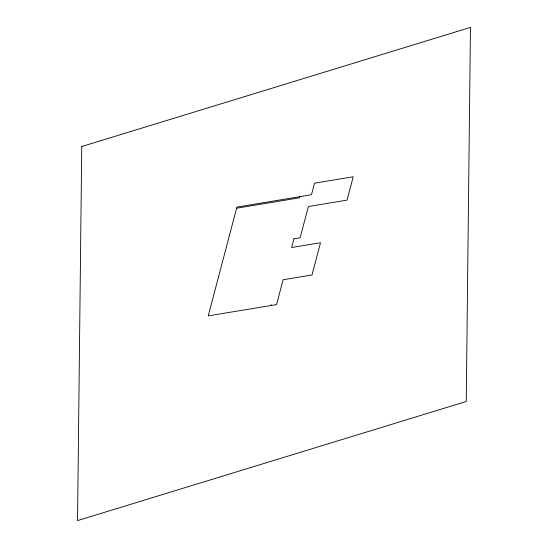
<?xml version="1.0" encoding="UTF-8"?>
<svg xmlns="http://www.w3.org/2000/svg" width="548" height="548" viewBox="0 0 548 548"><rect width="100%" height="100%" fill="white"/><g stroke="black" fill="none" stroke-linecap="round" stroke-linejoin="round"><path stroke-width="0.82" d="M271.102 305.503L271.342 304.585M299.777 196.684L299.475 197.835L236.613 208.219M293.954 238.798L291.659 247.511L320.498 242.743L312.004 274.986L283.097 279.761L276.555 304.599L208.24 315.881L236.914 207.069L311.47 194.752L314.525 183.176L353.213 176.785L347.062 200.123L308.373 206.514L300.133 237.777L293.892 238.805M81.748 146.522L77.542 520.6L466.252 401.479L470.458 27.4L81.748 146.522"/></g></svg>
